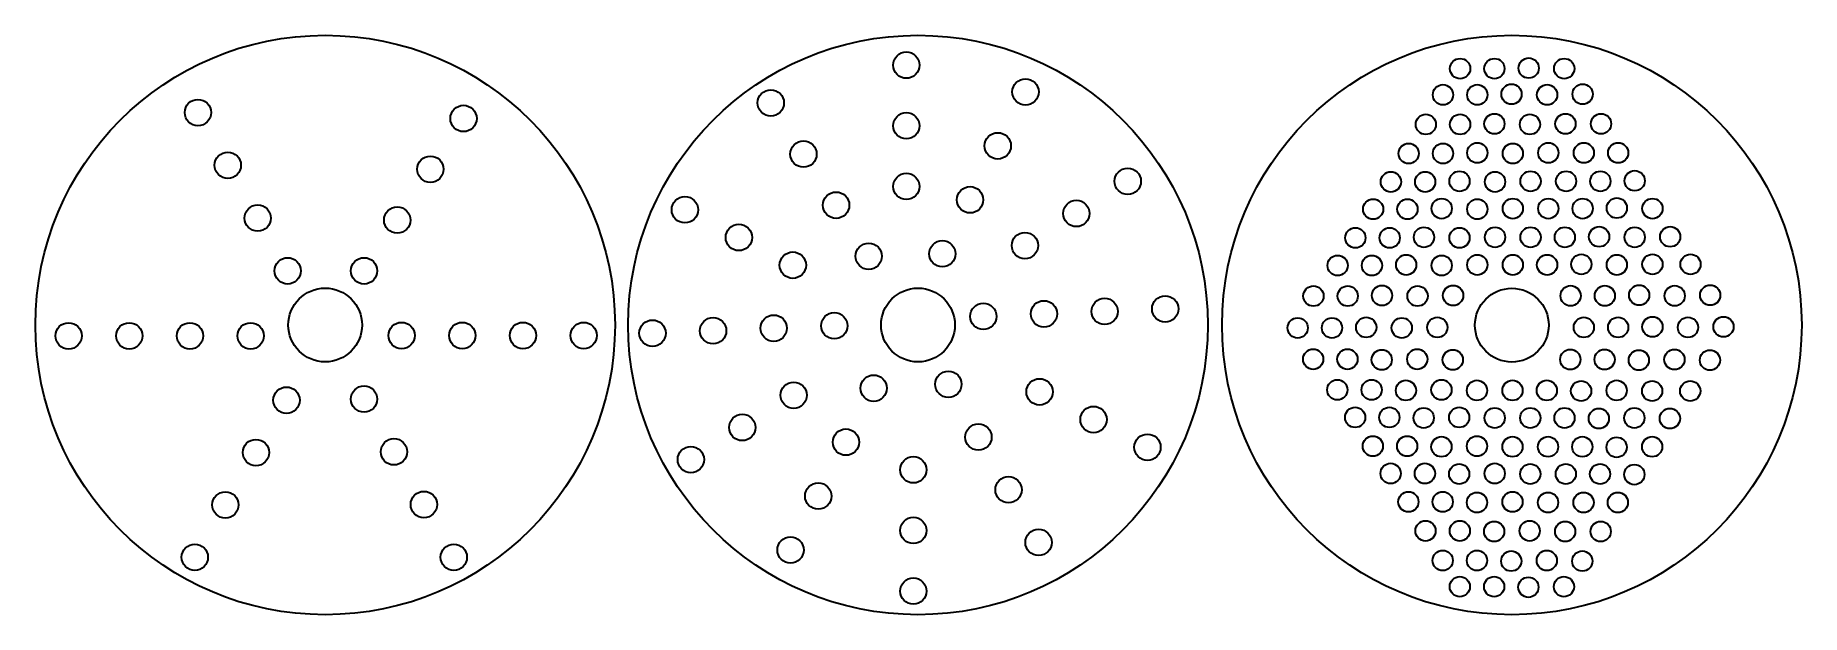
# Model space of a CAD drawing. Header units: millimetres. Extents: x 4 to 339, y -113 to -3.
import ezdxf

# ---------------------------------------------------------------- set-up
doc = ezdxf.new("R2010")
doc.units = ezdxf.units.MM
doc.header["$MEASUREMENT"] = 0
doc.layers.add('Layer 1', color=7, linetype='Continuous', lineweight=0)

msp = doc.modelspace()

# ---------------------------------------------------------------- linework, layer by layer
at = {"layer": 'Layer 1', "color": 250, "lineweight": 35, "true_color": 0x231f20}
for centre, radius in [((58.51, -58), 55), ((171, -58), 55), ((283.69, -58), 55), ((168.79, -8.66), 2.5), ((273.87, -9.33), 1.92), ((280.38, -9.33), 1.92), ((286.89, -9.22), 1.92), ((293.63, -9.33), 1.92), ((143.07, -15.84), 2.5), ((191.4, -13.75), 2.5), ((270.62, -14.29), 1.92), ((277.13, -14.29), 1.92), ((283.63, -14.18), 1.92), ((290.38, -14.29), 1.92), ((297.12, -14.18), 1.92), ((34.36, -17.67), 2.5), ((84.76, -18.79), 2.5), ((168.79, -20.17), 2.5), ((267.37, -19.91), 1.92), ((273.87, -19.91), 1.92), ((280.38, -19.8), 1.92), ((287.12, -19.91), 1.92), ((293.86, -19.8), 1.92), ((300.61, -19.8), 1.92), ((149.27, -25.55), 2.5), ((186.14, -23.99), 2.5), ((277.13, -25.32), 1.92), ((290.61, -25.32), 1.92), ((297.35, -25.32), 1.92), ((303.86, -25.32), 1.92), ((40.03, -27.68), 2.5), ((78.47, -28.43), 2.5), ((264.11, -25.43), 1.92), ((270.62, -25.43), 1.92), ((283.87, -25.43), 1.92), ((168.79, -31.68), 2.5), ((210.81, -30.72), 2.5), ((260.74, -30.83), 1.92), ((267.25, -30.83), 1.92), ((273.76, -30.72), 1.92), ((280.5, -30.83), 1.92), ((287.24, -30.72), 1.92), ((293.98, -30.72), 1.92), ((300.49, -30.72), 1.92), ((307, -30.61), 1.92), ((155.46, -35.25), 2.5), ((180.88, -34.23), 2.5), ((45.71, -37.7), 2.5), ((72.18, -38.08), 2.5), ((126.77, -36.12), 2.5), ((201.05, -36.82), 2.5), ((257.37, -36.01), 1.92), ((263.88, -36.01), 1.92), ((270.38, -35.9), 1.92), ((277.13, -36.01), 1.92), ((283.87, -35.9), 1.92), ((290.61, -35.9), 1.92), ((297.12, -35.9), 1.92), ((303.62, -35.79), 1.92), ((310.37, -35.9), 1.92), ((137.01, -41.38), 2.5), ((254, -41.46), 1.92), ((260.51, -41.46), 1.92), ((267.01, -41.35), 1.92), ((273.76, -41.46), 1.92), ((280.5, -41.35), 1.92), ((287.24, -41.35), 1.92), ((293.75, -41.35), 1.92), ((300.25, -41.24), 1.92), ((307, -41.35), 1.92), ((313.74, -41.24), 1.92), ((161.65, -44.95), 2.5), ((175.62, -44.47), 2.5), ((191.29, -42.93), 2.5), ((51.39, -47.72), 2.5), ((65.89, -47.72), 2.5), ((147.25, -46.64), 2.5), ((250.63, -46.7), 1.92), ((257.14, -46.7), 1.92), ((263.64, -46.59), 1.92), ((270.38, -46.7), 1.92), ((277.13, -46.59), 1.92), ((283.87, -46.59), 1.92), ((290.38, -46.59), 1.92), ((296.88, -46.48), 1.92), ((303.62, -46.59), 1.92), ((310.37, -46.48), 1.92), ((317.6, -46.48), 1.92), ((58.51, -58), 7), ((171, -58), 7), ((194.9, -55.89), 2.5), ((206.41, -55.42), 2.5), ((217.91, -54.95), 2.5), ((246.04, -52.5), 1.92), ((252.55, -52.5), 1.92), ((259.05, -52.39), 1.92), ((265.8, -52.5), 1.92), ((272.54, -52.39), 1.92), ((283.69, -58.03), 7), ((294.84, -52.45), 1.92), ((301.34, -52.45), 1.92), ((307.85, -52.34), 1.92), ((314.59, -52.45), 1.92), ((321.33, -52.34), 1.92), ((132.12, -59.09), 2.5), ((143.62, -58.61), 2.5), ((155.12, -58.14), 2.5), ((183.4, -56.36), 2.5), ((243.05, -58.56), 1.92), ((249.56, -58.56), 1.92), ((256.06, -58.45), 1.92), ((262.8, -58.56), 1.92), ((269.55, -58.45), 1.92), ((297.35, -58.45), 1.92), ((303.86, -58.45), 1.92), ((310.37, -58.34), 1.92), ((317.11, -58.45), 1.92), ((323.85, -58.34), 1.92), ((9.82, -60.07), 2.5), ((21.34, -60.07), 2.5), ((32.85, -60.07), 2.5), ((44.36, -60.07), 2.5), ((73.02, -60), 2.5), ((84.53, -60), 2.5), ((96.04, -60), 2.5), ((107.56, -60), 2.5), ((120.62, -59.56), 2.5), ((245.99, -64.5), 1.92), ((252.49, -64.5), 1.92), ((259, -64.61), 1.92), ((265.74, -64.5), 1.92), ((272.48, -64.61), 1.92), ((294.78, -64.56), 1.92), ((301.29, -64.56), 1.92), ((307.79, -64.67), 1.92), ((314.54, -64.56), 1.92), ((321.28, -64.67), 1.92), ((176.77, -69.26), 2.5), ((51.17, -72.28), 2.5), ((65.89, -72.06), 2.5), ((147.41, -71.34), 2.5), ((162.59, -70), 2.5), ((194.07, -70.69), 2.5), ((250.57, -70.31), 1.92), ((257.08, -70.31), 1.92), ((263.59, -70.42), 1.92), ((270.33, -70.31), 1.92), ((277.07, -70.42), 1.92), ((283.81, -70.42), 1.92), ((290.32, -70.42), 1.92), ((296.83, -70.53), 1.92), ((303.57, -70.42), 1.92), ((310.31, -70.53), 1.92), ((317.54, -70.53), 1.92), ((204.31, -75.95), 2.5), ((253.95, -75.54), 1.92), ((260.45, -75.54), 1.92), ((266.96, -75.65), 1.92), ((273.7, -75.54), 1.92), ((280.44, -75.65), 1.92), ((287.19, -75.65), 1.92), ((293.69, -75.65), 1.92), ((306.94, -75.65), 1.92), ((137.66, -77.45), 2.5), ((182.47, -79.27), 2.5), ((300.2, -75.76), 1.92), ((313.68, -75.76), 1.92), ((45.37, -82.22), 2.5), ((71.56, -82.07), 2.5), ((157.33, -80.24), 2.5), ((214.55, -81.21), 2.5), ((257.32, -81), 1.92), ((263.82, -81), 1.92), ((270.33, -81.11), 1.92), ((277.07, -81), 1.92), ((283.81, -81.11), 1.92), ((290.56, -81.11), 1.92), ((297.06, -81.11), 1.92), ((303.57, -81.22), 1.92), ((310.31, -81.11), 1.92), ((127.9, -83.56), 2.5), ((170.12, -85.49), 2.5), ((188.18, -89.27), 2.5), ((260.69, -86.18), 1.92), ((267.19, -86.18), 1.92), ((273.7, -86.29), 1.92), ((280.44, -86.18), 1.92), ((287.19, -86.29), 1.92), ((293.93, -86.29), 1.92), ((300.43, -86.29), 1.92), ((306.94, -86.4), 1.92), ((39.57, -92.16), 2.5), ((77.24, -92.09), 2.5), ((152.07, -90.48), 2.5), ((264.06, -91.58), 1.92), ((270.57, -91.58), 1.92), ((277.07, -91.69), 1.92), ((283.81, -91.58), 1.92), ((290.56, -91.69), 1.92), ((297.3, -91.69), 1.92), ((303.81, -91.69), 1.92), ((170.12, -97), 2.5), ((193.88, -99.27), 2.5), ((267.31, -97.09), 1.92), ((273.82, -97.09), 1.92), ((280.33, -97.2), 1.92), ((287.07, -97.09), 1.92), ((293.81, -97.2), 1.92), ((300.55, -97.2), 1.92), ((33.77, -102.1), 2.5), ((82.92, -102.1), 2.5), ((146.81, -100.72), 2.5), ((270.57, -102.71), 1.92), ((277.07, -102.71), 1.92), ((283.58, -102.82), 1.92), ((290.32, -102.71), 1.92), ((297.06, -102.82), 1.92), ((170.12, -108.51), 2.5), ((273.82, -107.68), 1.92), ((280.33, -107.68), 1.92), ((286.83, -107.79), 1.92), ((293.57, -107.68), 1.92)]:
    msp.add_circle(centre, radius, dxfattribs=at)

doc.saveas('drawing.dxf')
